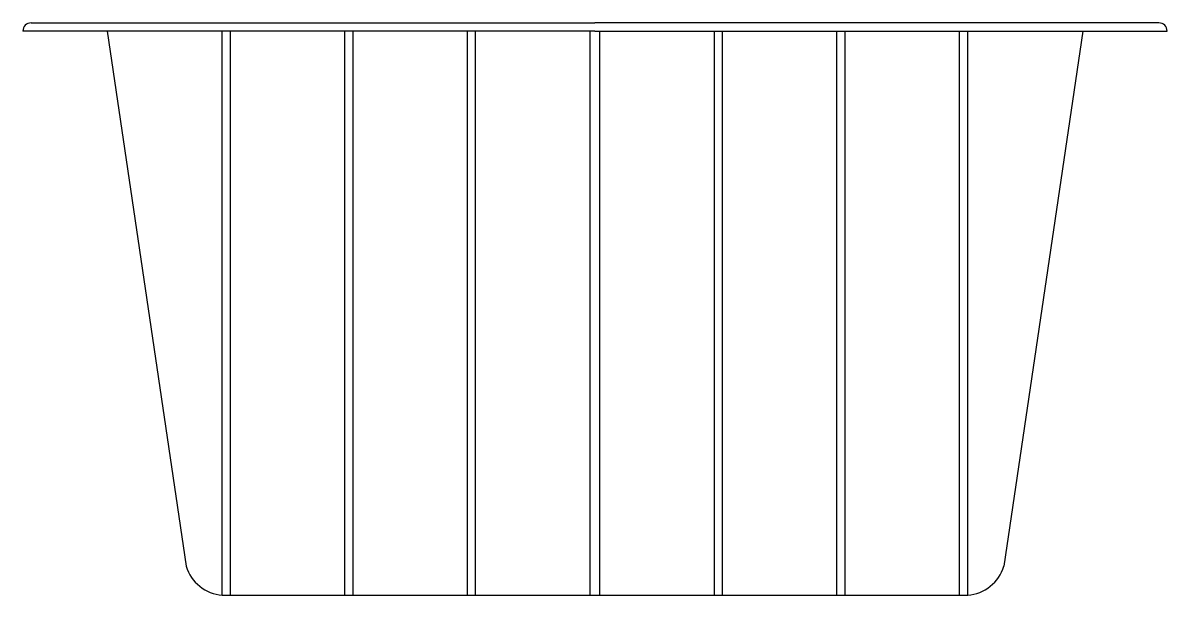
# Model space of a CAD drawing. Extents: x -1094.38 to -1091.58, y 435.77 to 437.17.
import ezdxf

# ---------------------------------------------------------------- set-up
doc = ezdxf.new("R2010")
doc.units = 0
doc.header["$LTSCALE"] = 10
doc.header["$MEASUREMENT"] = 0
doc.layers.add('Piscinas_Fibratec', color=4, linetype='CONTINUOUS')

msp = doc.modelspace()

# ---------------------------------------------------------------- linework, layer by layer
at = {"layer": 'Piscinas_Fibratec', "color": 2}
for p, q in [((-1094.3601, 437.1717), (-1094.1801, 437.1717)), ((-1094.1801, 437.1717), (-1092.9801, 437.1717)), ((-1091.7801, 437.1717), (-1092.9801, 437.1717)), ((-1091.6001, 437.1717), (-1091.7801, 437.1717)), ((-1094.1771, 437.1517), (-1094.3801, 437.1517)), ((-1092.9801, 437.1517), (-1094.1771, 437.1517)), ((-1092.9801, 437.1517), (-1091.783, 437.1517)), ((-1091.783, 437.1517), (-1091.5801, 437.1517))]:
    msp.add_line(p, q, dxfattribs=at)
at = {"layer": 'Piscinas_Fibratec'}
for p, q in [((-1094.1741, 437.1517), (-1093.9805, 435.8424)), ((-1091.786, 437.1517), (-1091.9796, 435.8424)), ((-1093.8921, 435.7717), (-1092.068, 435.7717))]:
    msp.add_line(p, q, dxfattribs=at)
at = {"layer": 'Piscinas_Fibratec', "color": 1}
for p, q in [((-1093.8921, 435.7717), (-1093.8921, 437.1517)), ((-1093.8721, 435.7717), (-1093.8721, 437.1517)), ((-1093.5921, 435.7717), (-1093.5921, 437.1517)), ((-1093.5721, 435.7717), (-1093.5721, 437.1517)), ((-1093.2921, 435.7717), (-1093.2921, 437.1517)), ((-1093.2721, 435.7717), (-1093.2721, 437.1517)), ((-1092.9921, 435.7717), (-1092.9921, 437.1517)), ((-1092.968, 435.7717), (-1092.968, 437.1517)), ((-1092.688, 435.7717), (-1092.688, 437.1517)), ((-1092.668, 435.7717), (-1092.668, 437.1517)), ((-1092.388, 435.7717), (-1092.388, 437.1517)), ((-1092.368, 435.7717), (-1092.368, 437.1517)), ((-1092.088, 435.7717), (-1092.088, 437.1517)), ((-1092.068, 435.7717), (-1092.068, 437.1517))]:
    msp.add_line(p, q, dxfattribs=at)
at = {"layer": 'Piscinas_Fibratec', "color": 2}
for centre, start, end in [((-1094.3601, 437.1517), 90, 180), ((-1091.6001, 437.1517), 0, 90)]:
    msp.add_arc(centre, 0.02, start, end, dxfattribs=at)
at = {"layer": 'Piscinas_Fibratec'}
for centre, start, end in [((-1093.8848, 435.8714), 196.8693, 265.8055), ((-1092.0753, 435.8714), 274.1945, 343.1307)]:
    msp.add_arc(centre, 0.1, start, end, dxfattribs=at)

doc.saveas('drawing.dxf')
